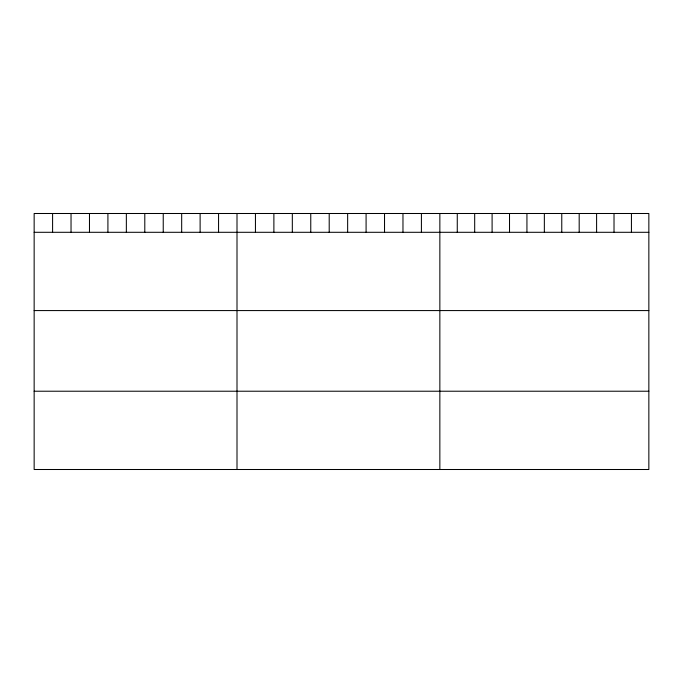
<?xml version="1.0" encoding="UTF-8"?>
<svg xmlns="http://www.w3.org/2000/svg" width="683" height="683" viewBox="0 0 683 683"><rect width="100%" height="100%" fill="white"/><g stroke="black" fill="none" stroke-linecap="round" stroke-linejoin="round"><path stroke-width="1.02" d="M648.85 232.297L648.85 469.503L34.15 469.503L34.15 213.497L648.85 213.497L648.85 232.297L34.15 232.297M34.15 310.577L648.85 310.577M34.15 391.222L648.85 391.222M631.433 213.497L631.433 232.297M614.017 213.497L614.017 232.297M596.601 213.497L596.601 232.297M579.184 213.497L579.184 232.297M561.768 213.497L561.768 232.297M544.351 213.497L544.351 232.297M526.935 213.497L526.935 232.297M509.518 213.497L509.518 232.297M492.101 213.497L492.101 232.297M474.685 213.497L474.685 232.297M457.269 213.497L457.269 232.297M439.852 213.497L439.852 469.503M421.411 213.497L421.411 232.297M402.97 213.497L402.97 232.297M384.529 213.497L384.529 232.297M366.088 213.497L366.088 232.297M347.647 213.497L347.647 232.297M329.206 213.497L329.206 232.297M310.765 213.497L310.765 232.297M292.324 213.497L292.324 232.297M273.883 213.497L273.883 232.297M255.442 213.497L255.442 232.297M237.001 213.497L237.001 469.503M218.56 213.497L218.56 232.297M200.119 213.497L200.119 232.297M181.678 213.497L181.678 232.297M163.237 213.497L163.237 232.297M144.796 213.497L144.796 232.297M126.355 213.497L126.355 232.297M107.914 213.497L107.914 232.297M89.473 213.497L89.473 232.297M71.032 213.497L71.032 232.297M52.591 213.497L52.591 232.297"/></g></svg>
